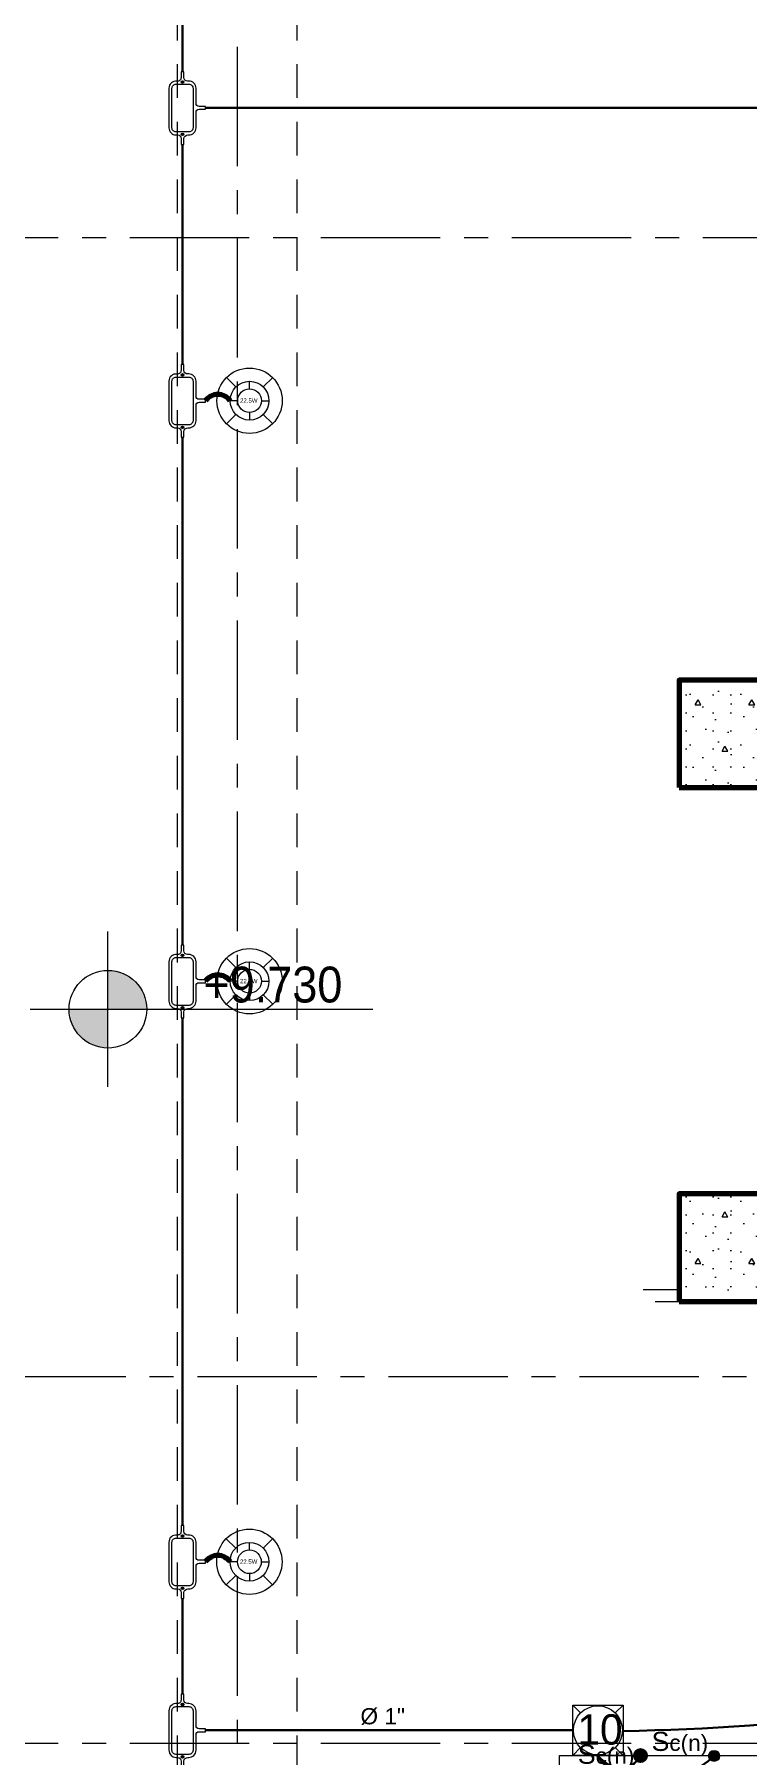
# Model space of a CAD drawing. Header units: inches. Extents: x -38 to 5698, y -33 to 92.
# Drawn here: x 228.47 to 231.46, y 20.35 to 27.55 of the extents above; entities that cross this region are included whole.
import ezdxf
from ezdxf.lldxf.tags import DXFTag

# ---------------------------------------------------------------- set-up
doc = ezdxf.new("R2010")
doc.units = ezdxf.units.IN
doc.header["$MEASUREMENT"] = 0
for name, pattern in [('CONTINUA', [0]), ('Hidden Line', [0.195611, 0.141111, -0.0545]), ('Línea Oculta', [0.195611, 0.141111, -0.0545]), ('Punto & Raya', [0.65, 0.5, -0.075, 0, -0.075]), ('Rayas', [0.282222, 0.141111, -0.141111])]:
    doc.linetypes.add(name, pattern=pattern)
for name, color, linetype, lineweight in [('00 IE CKTO TOMAS', 111, 'Rayas', 18), ('01 IE LUM LED EMP DN570B', 3, 'Continuous', 13), ('ALUMBRADO_CONDUIT', 30, 'CONDUIT1', 30), ('ALUMBRADO_PVC', 6, 'PVC1', 30), ('Bancas', 1, 'Continuous', 13), ('Cable Alumbrado', 150, 'Continuous', 30), ('CABLEADO EXT.', 3, 'PVCSUBT', 30), ('pulsador', 4, 'Continuous', 40), ('Simb_Alumbrado', 140, 'CONTINUA', 30)]:
    doc.layers.add(name, color=color, linetype=linetype, lineweight=lineweight)
for name, color, linetype in [('02 _ ARQ _ ALB _ Ejes Generales', 7, 'Continuous'), ('02 _ ARQ _ ZON _ Espacio.3D', 7, 'Continuous'), ('08 _ STR _ EXT _ 06 Columnas', 7, 'Continuous'), ('08 _ STR _ EXT _ 09 Vigas', 7, 'Continuous'), ('1TEXT', 8, 'Continuous'), ('Interior - CIELO RASSO', 7, 'Continuous'), ('Marcador - Secciones', 251, 'Continuous')]:
    doc.layers.add(name, color=color, linetype=linetype)
doc.styles.add('Annotative', font='arial.ttf')
doc.styles.add('Arial', font='arial.ttf')
doc.styles.add('Estilo_Generado_4', font='swisse.ttf')
doc.styles.add('{18b73a54-fa43-428c-adcb-c1c7bbdf2c84}', font='Simplex.shx')
tags = doc.linetypes.add('CONDUIT1', pattern='A,1,-0.19772,["con",{18b73a54-fa43-428c-adcb-c1c7bbdf2c84},S=0.2,R=0,X=0,Y=-0.065594],-0.593642', length=1.791362).pattern_tags.tags
tags[6] = DXFTag(74, 10)
tags = doc.linetypes.add('PVC1', pattern='A,1,-0.19772,["PVC",{18b73a54-fa43-428c-adcb-c1c7bbdf2c84},S=0.13,R=0,X=0,Y=-0.061851],-0.507647', length=1.705367).pattern_tags.tags
tags[6] = DXFTag(74, 10)
tags = doc.linetypes.add('PVCSUBT', pattern='A,0.6,-0.3,0.6,-0.075691,["PVC",Standard,S=0.2,R=0,X=0,Y=-0.093724],-0.621005', length=2.196696).pattern_tags.tags
tags[10] = DXFTag(74, 10)
pattern_1 = [(0, (185.00002, 3e-09), (0, 0.3897114), [0.024375, -0.200625]), (0, (185.11252, 0.19486), (0, 0.3897114), [0.024375, -0.200625]), (60, (185.00002, 3e-09), (-0.3375, 0.1948557), [0.024375, -0.200625]), (60, (185.22502, 3e-09), (-0.3375, 0.1948557), [0.024375, -0.200625]), (120, (185.0244, 3e-09), (0.3375, 0.1948557), [0.024375, -0.200625]), (120, (185.2494, 3e-09), (0.3375, 0.1948557), [0.024375, -0.200625]), (0, (185.00002, 0.0375), (0, 0.075), [0, -0.075, 0, -0.1125]), (45, (185.03752, 0.0375), (-0.05303301, 0.05303301), [0, -0.05625, 0, -0.09375])]

# ---------------------------------------------------------------- blocks, each defined once
blk = doc.blocks.new('LUMINARIA 2')
at = {"layer": '01 IE LUM LED EMP DN570B'}
for p, q in [((-0.094, 0.094), (-0.159, 0.158)), ((0.094, 0.094), (0.159, 0.158)), ((-0.094, -0.094), (-0.159, -0.158)), ((0.094, -0.094), (0.159, -0.158))]:
    blk.add_line(p, q, dxfattribs=at)
at = {"layer": '01 IE LUM LED EMP DN570B', "ltscale": 0.4}
for p, q in [((0, 0.081), (0, 0.133)), ((-0.081, 0), (-0.133, 0)), ((0.081, 0), (0.133, 0)), ((0, -0.081), (0, -0.133))]:
    blk.add_line(p, q, dxfattribs=at)
at = {"layer": '01 IE LUM LED EMP DN570B'}
for radius in [0.224, 0.133]:
    blk.add_circle((0, 0), radius, dxfattribs=at)
at = {"layer": '01 IE LUM LED EMP DN570B', "ltscale": 0.4}
blk.add_circle((0, 0), 0.0813, dxfattribs=at)
at = {"layer": '01 IE LUM LED EMP DN570B', "color": 8, "linetype": 'ByBlock', "lineweight": 80, "insert": (-0.065, 0.016), "char_height": 0.03, "width": 0.17858, "attachment_point": 1}
blk.add_mtext('{\\C3;22.5W}', dxfattribs=at)
blk = doc.blocks.new('oval t')
at = {"layer": 'Simb_Alumbrado', "lineweight": 13}
blk.add_lwpolyline([(0.0141, 0.0102, -0.414214), (0.0041, 0.0202), (0.0041, 0.0416), (-0.0056, 0.0416), (-0.0056, 0.0202, -0.414214), (-0.0156, 0.0102), (-0.0659, 0.0102, 0.414214), (-0.0899, -0.0138), (-0.0899, -0.0183, -0.414214), (-0.1019, -0.0303), (-0.1213, -0.0303), (-0.1213, -0.04), (-0.1016, -0.04, -0.451917), (-0.0897, -0.0535, 0.451917), (-0.0659, -0.0805), (0.0659, -0.0805, 0.414214), (0.0899, -0.0566), (0.0899, -0.0512, -0.398753), (0.1019, -0.0401), (0.1213, -0.0401), (0.1213, -0.0304), (0.1019, -0.0304, -0.368669), (0.0899, -0.0176), (0.0899, -0.0138, 0.414214), (0.0659, 0.0102), (0.0141, 0.0102)], format="xyb", dxfattribs=at)
blk.add_lwpolyline([(-0.0659, 0), (0.0659, 0, -0.414214), (0.0797, -0.0138), (0.0797, -0.0566, -0.414214), (0.0659, -0.0703), (-0.0659, -0.0703, -0.414214), (-0.0797, -0.0566), (-0.0797, -0.0138, -0.414214)], format="xyb", close=True, dxfattribs=at)
for points in [[(-0.0911, -0.0352), (-0.0828, -0.0352)], [(-0.0869, -0.031), (-0.0869, -0.0394)], [(0.0837, -0.0352), (0.0921, -0.0352)], [(0.0879, -0.031), (0.0879, -0.0394)]]:
    blk.add_lwpolyline(points, dxfattribs=at)
for centre in [(-0.0869, -0.0352), (0.0879, -0.0352)]:
    blk.add_circle(centre, 0.00419, dxfattribs=at)
blk = doc.blocks.new('100x100x80 adosado')
at = {"layer": 'Simb_Alumbrado', "lineweight": 13}
blk.add_lwpolyline([(-0.0768, 0.0788), (0.0194, 0.0788), (0.0194, -0.0174), (-0.0768, -0.0174)], close=True, dxfattribs=at)
at = {"layer": 'Simb_Alumbrado', "lineweight": 9}
for points in [[(-0.0768, 0.0788), (-0.0618, 0.0638)], [(0.0043, 0.0638), (0.0194, 0.0788)], [(-0.0768, -0.0174), (-0.0618, -0.0023)], [(0.0043, -0.0023), (0.0194, -0.0174)]]:
    blk.add_lwpolyline(points, dxfattribs=at)
blk.add_circle((-0.0287, 0.0307), 0.0467, dxfattribs=at)
at = {"layer": 'Simb_Alumbrado', "lineweight": 9, "insert": (-0.0677, 0.0612), "char_height": 0.05773, "attachment_point": 1}
blk.add_mtext_dynamic_manual_height_columns('10', width=0.119989, gutter_width=12.5, heights=[0], dxfattribs=at)
blk = doc.blocks.new('ii3t')
at = {"layer": 'Simb_Alumbrado', "lineweight": 5}
h = blk.add_hatch(color=3, dxfattribs=at)
edge = h.paths.add_edge_path()
edge.add_arc((0, 0), 0.0164, 0, 360)
blk.add_circle((0, 0), 0.0164, dxfattribs=at)
blk = doc.blocks.new('pulsador')
at = {"layer": 'pulsador', "lineweight": 40}
h = blk.add_hatch(color=4, dxfattribs=at)
h.dxf.hatch_style = 1
h.paths.add_polyline_path([(246.2314, 46.0882, 1), (246.279, 46.0882, 1)])
h.paths.add_polyline_path([(246.2786, 46.0882, -1), (246.2317, 46.0882, -1)], flags=16)
h.paths.add_polyline_path([(246.271, 46.0882, -1), (246.2393, 46.0882, -1)], flags=0)
at = {"layer": 'pulsador'}
h = blk.add_hatch(color=4, dxfattribs=at)
h.dxf.hatch_style = 1
h.paths.add_polyline_path([(246.2393, 46.0882, 1), (246.271, 46.0882, 1)])
at = {"layer": 'pulsador', "color": 4, "lineweight": 50}
blk.add_circle((246.2552, 46.0882), 0.0238, dxfattribs=at)
at = {"layer": 'pulsador', "color": 4, "lineweight": 40}
blk.add_circle((246.2552, 46.0882), 0.0235, dxfattribs=at)
at = {"layer": 'pulsador', "color": 4}
blk.add_circle((246.2552, 46.0882), 0.0159, dxfattribs=at)

msp = doc.modelspace()

# ---------------------------------------------------------------- hatches: boundary and pattern name
at = {"linetype": 'Continuous', "lineweight": 13, "true_color": 0x636466}
for points in [[(228.778, 23.473), (228.9405, 23.473), (228.9281, 23.5352), (228.8929, 23.5879), (228.8402, 23.6231), (228.778, 23.6355)], [(228.778, 23.473), (228.6155, 23.473), (228.6279, 23.4108), (228.6631, 23.3581), (228.7158, 23.3229), (228.778, 23.3105)]]:
    msp.add_hatch(color=251, dxfattribs=at).paths.add_polyline_path(points)
at = {"layer": '08 _ STR _ EXT _ 06 Columnas', "linetype": 'Continuous', "lineweight": 9}
h = msp.add_hatch(dxfattribs=at)
h.set_pattern_fill('HORMIGÓN_EN_MASA_0002', style=0, pattern_type=2)
h.set_pattern_definition(pattern_1)
h.paths.add_polyline_path([(231.17, 24.4), (231.67, 24.4), (231.67, 24.85), (231.17, 24.85)])
h = msp.add_hatch(dxfattribs=at)
h.set_pattern_fill('HORMIGÓN_EN_MASA_0002', style=0, pattern_type=2)
h.set_pattern_definition(pattern_1)
h.paths.add_polyline_path([(231.17, 22.25), (231.67, 22.25), (231.67, 22.7), (231.17, 22.7)])

# ---------------------------------------------------------------- linework, layer by layer
at = {"color": 251, "linetype": 'Continuous', "lineweight": 13, "true_color": 0x636466}
for p, q in [((228.778, 23.148), (228.778, 23.798)), ((228.453, 23.473), (229.8877, 23.473))]:
    msp.add_line(p, q, dxfattribs=at)
msp.add_circle((228.778, 23.473), 0.1625, dxfattribs=at)
at = {"layer": '02 _ ARQ _ ALB _ Ejes Generales', "color": 251, "linetype": 'Punto & Raya', "lineweight": 13}
for p, q in [((229.32, 45.9), (229.32, 2.05)), ((240.57, 26.7), (227.7385, 26.7)), ((240.57, 20.4), (227.7385, 20.4))]:
    msp.add_line(p, q, dxfattribs=at)
at = {"layer": '02 _ ARQ _ ZON _ Espacio.3D', "color": 254, "linetype": 'Continuous', "lineweight": 0, "flags": 128}
msp.add_lwpolyline([(205.07, 17.4), (229.57, 17.4), (229.57, 16.25), (230.77, 16.25), (230.77, 15.5372), (232.42, 15.5372), (232.42, 15.1499), (233.32, 15.1499), (233.3204, 17.1), (232.82, 17.1), (232.82, 19.05), (230.67, 19.05), (230.67, 20.35), (231.67, 20.35), (231.67, 22.25), (231.17, 22.25), (231.17, 22.7), (231.67, 22.7), (231.67, 24.4), (231.17, 24.4), (231.17, 24.85), (231.67, 24.85), (231.67, 29.7), (208.07, 29.7)], dxfattribs=at)
at = {"layer": '08 _ STR _ EXT _ 06 Columnas', "color": 7, "linetype": 'Continuous', "lineweight": 80, "flags": 128}
for points in [[(231.17, 24.4), (231.67, 24.4), (231.67, 24.85), (231.17, 24.85)], [(231.17, 22.25), (231.67, 22.25), (231.67, 22.7), (231.17, 22.7)]]:
    msp.add_lwpolyline(points, close=True, dxfattribs=at)
at = {"layer": '08 _ STR _ EXT _ 09 Vigas', "color": 251, "linetype": 'Hidden Line', "lineweight": 13}
for p, q in [((229.07, 17.4), (229.07, 29.7)), ((229.57, 17.4), (229.57, 29.7))]:
    msp.add_line(p, q, dxfattribs=at)
at = {"layer": 'ALUMBRADO_CONDUIT', "color": 30, "lineweight": 30, "ltscale": 0.4, "true_color": 0xf26722}
for p, q in [((229.0903, 27.3956), (229.0903, 28.0653)), ((232.2559, 27.2445), (229.1866, 27.2445)), ((229.0903, 26.1701), (229.0903, 27.0914)), ((229.0903, 25.8659), (229.0903, 23.7411)), ((229.0903, 23.4369), (229.0903, 21.3121)), ((229.0903, 21.0079), (229.0903, 20.607)), ((230.7245, 20.4559), (229.1865, 20.4559))]:
    msp.add_line(p, q, dxfattribs=at)
at = {"layer": 'ALUMBRADO_PVC', "linetype": 'PVC1', "ltscale": 0.4}
for centre, radius, start, end in [((230.7681, 30.2296), 9.7785, 270.98473, 295.78872), ((230.9179, 20.3953), 0.101, 206.62948, 333.36029), ((231.0731, 20.6107), 0.3581, 226.71956, 313.28044)]:
    msp.add_arc(centre, radius, start, end, dxfattribs=at)
at = {"layer": 'CABLEADO EXT.', "color": 3, "lineweight": 80}
for centre in [(229.2384, 25.9813), (229.2384, 23.5523), (229.2384, 21.1233)]:
    msp.add_arc(centre, 0.0641, 36.0183, 143.9817, dxfattribs=at)
at = {"layer": 'Interior - CIELO RASSO', "color": 251, "linetype": 'Línea Oculta', "lineweight": 13, "flags": 128}
for points in [[(231.02, 22.3), (231.17, 22.3)], [(231.07, 22.25), (231.17, 22.25)]]:
    msp.add_lwpolyline(points, dxfattribs=at)
at = {"layer": 'Marcador - Secciones', "color": 251, "linetype": 'Punto & Raya', "lineweight": 13}
msp.add_line((213.9526, 21.9367), (241.7072, 21.9367), dxfattribs=at)

# ---------------------------------------------------------------- block references
at = {"color": 4, "lineweight": 40}
msp.add_blockref('pulsador', (-15.2466, -25.7382), dxfattribs=at)
at = {"layer": '01 IE LUM LED EMP DN570B', "xscale": 0.6105334384153049, "yscale": 0.6105334384153049, "zscale": 0.6105334384153049}
for p in [(229.3712, 26.019), (229.3712, 23.59), (229.3706, 21.161)]:
    msp.add_blockref('LUMINARIA 2', p, dxfattribs=at)
at = {"layer": 'ALUMBRADO_CONDUIT', "linetype": 'PVC1', "lineweight": 35, "xscale": 2.199856799627834, "yscale": 2.199856799627834, "zscale": 2.199856799627834}
msp.add_blockref('100x100x80 adosado', (230.8936, 20.3882), dxfattribs=at)
at = {"layer": 'Bancas', "color": 252, "true_color": 0x939598, "xscale": 1.253906979044094, "yscale": 1.253906979044094, "zscale": 1.253906979044094, "rotation": 270}
for p in [(229.1344, 27.2435), (229.1344, 26.018), (229.1344, 23.589), (229.1344, 21.16), (229.1344, 20.4549)]:
    msp.add_blockref('oval t', p, dxfattribs=at)
at = {"layer": 'Cable Alumbrado', "lineweight": 0, "xscale": 1.404578189384958, "yscale": 1.404578189384958, "zscale": 1.404578189384958}
msp.add_blockref('ii3t', (231.3171, 20.3487), dxfattribs=at)

# ---------------------------------------------------------------- texts
at = {"color": 251, "lineweight": 13, "true_color": 0x636466, "insert": (229.178, 23.4989), "char_height": 0.15, "attachment_point": 7, "style": 'Estilo_Generado_4'}
msp.add_mtext('\\A1;{\\W0.900000x;\\pql;\\fSwis721 Ex BT|b0|i0|c0|p34;+9.730}', dxfattribs=at)
at = {"layer": '00 IE CKTO TOMAS', "char_height": 0.08, "width": 0.768045, "attachment_point": 7, "style": 'Annotative'}
for insert in [(230.7461, 20.2953), (231.0552, 20.3491)]:
    msp.add_mtext('S{\\H0.84375x;c(n)}', dxfattribs=dict(at, insert=insert))
at = {"layer": '1TEXT', "color": 50, "linetype": 'Continuous', "style": 'Arial'}
msp.add_text('%%C 1"', height=0.06788, rotation=0, dxfattribs=at).set_placement((229.8358, 20.4808, 0))

doc.saveas('drawing.dxf')
